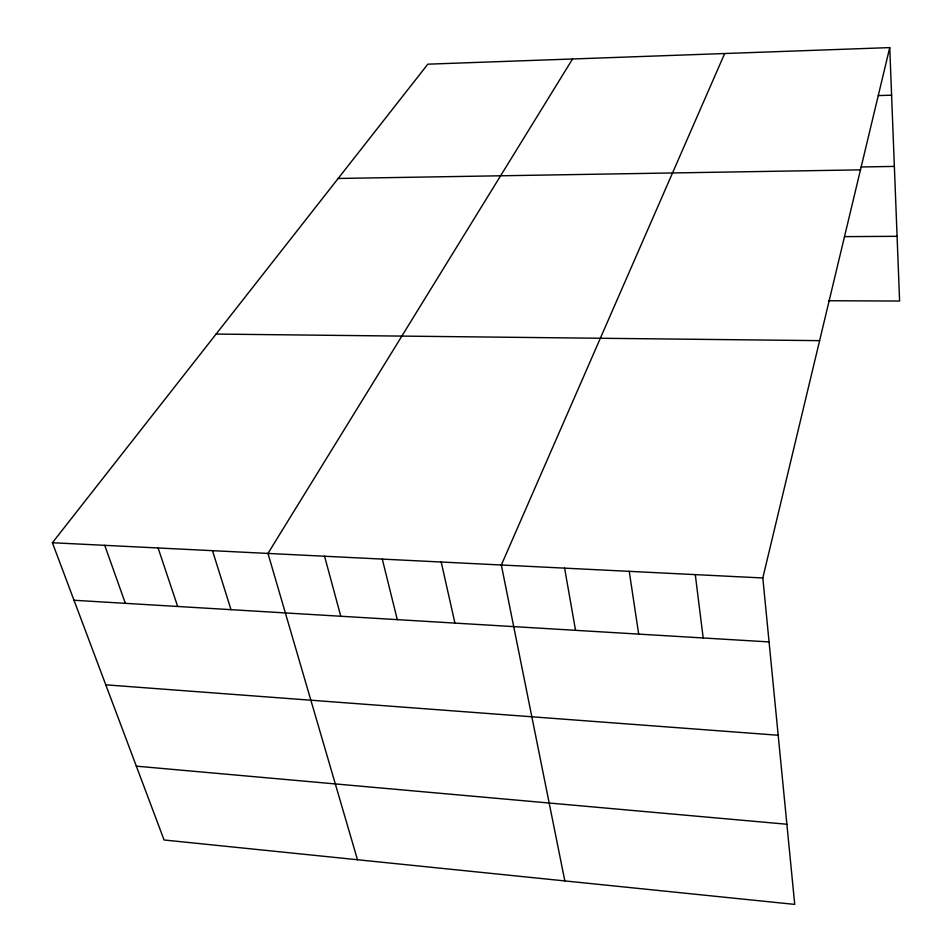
<?xml version="1.0" encoding="UTF-8"?>
<svg xmlns="http://www.w3.org/2000/svg" width="952" height="952" viewBox="0 0 952 952"><rect width="100%" height="100%" fill="white"/><g stroke="black" fill="none" stroke-linecap="round" stroke-linejoin="round"><path stroke-width="1.43" d="M762.814 577.971L889.739 47.6L427.829 64.177L52.396 542.735L164.077 839.985L794.718 904.4L762.814 577.971L52.396 542.735M724.674 53.526L501.335 565L564.833 880.921M572.557 58.976L267.976 553.421L357.476 859.739M878.268 95.569L891.596 95.2M861.108 166.981L894.368 166.41M338.162 178.464L860.477 169.861M844.531 236.631L897.082 236.322M828.621 300.737L899.604 301.046L889.739 47.6M216.092 334.069L819.612 340.649M74.006 600.26L769.061 641.922M105.791 684.833L778.189 735.253M136.338 766.158L786.887 824.242M104.732 545.329L125.355 603.33M158.091 547.971L177.679 606.472M212.486 550.673L231.003 609.661M324.561 556.23L340.78 616.241M382.299 559.098L397.281 619.633M441.204 562.013L454.925 623.084M564.596 568.142L575.543 630.319M629.236 571.343L638.685 634.103M695.293 574.615L703.183 637.971"/></g></svg>
